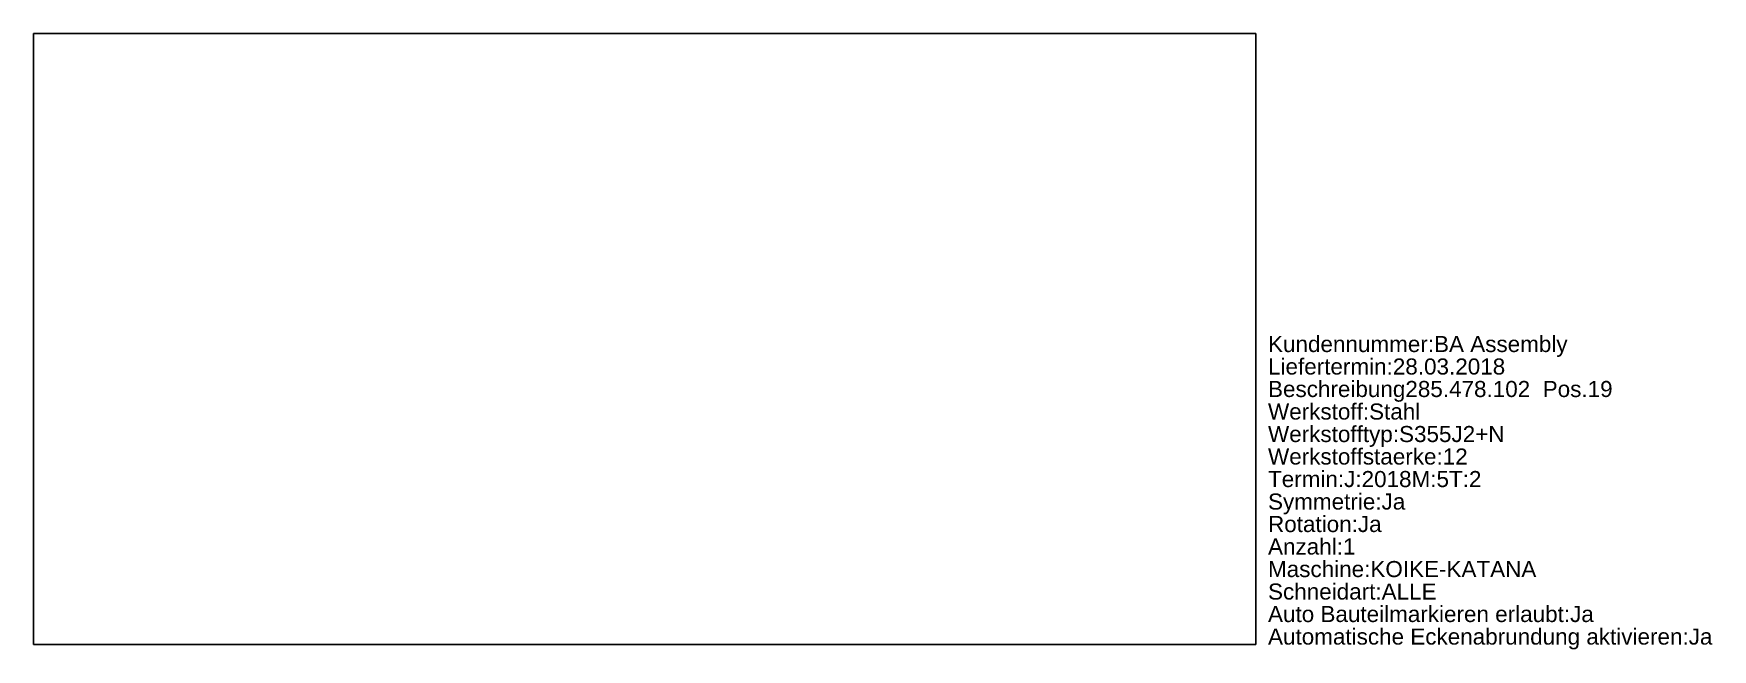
# Model space of a CAD drawing. Extents: x -137 to 138, y 449 to 550.
import ezdxf

# ---------------------------------------------------------------- set-up
doc = ezdxf.new("R2010")
doc.units = 0
doc.layers.add('Bemassung', color=7, linetype='CONTINUOUS')
doc.layers.add('Schneiden_Uhrzeiger', color=7, linetype='CONTINUOUS')
doc.styles.add('Bemaßung', font='', dxfattribs={"height": 10})
doc.styles.get('Bemaßung').set_extended_font_data('Arial')

msp = doc.modelspace()

# ---------------------------------------------------------------- linework, layer by layer
at = {"layer": 'Schneiden_Uhrzeiger', "color": 93, "linetype": 'CONTINUOUS'}
for p, q in [((-136.71, 549.94), (63.29, 549.94)), ((-136.71, 449.94), (-136.71, 549.94)), ((63.29, 549.94), (63.29, 449.94)), ((63.29, 449.94), (-136.71, 449.94))]:
    msp.add_line(p, q, dxfattribs=at)

# ---------------------------------------------------------------- texts
at = {"layer": 'Bemassung', "color": 7, "style": 'Bemaßung'}
for s, height, p in [('Kundennummer:BA Assembly', 2.6307, (65.29, 497.82)), ('Liefertermin:28.03.2018', 2.6307, (65.29, 494.14)), ('Beschreibung285.478.102  Pos.19', 2.6307, (65.29, 490.46)), ('Werkstoff:Stahl', 2.6307, (65.29, 486.77)), ('Werkstofftyp:S355J2+N', 2.6307, (65.29, 483.09)), ('Werkstoffstaerke:12', 2.6307, (65.29, 479.41)), ('Termin:J:2018M:5T:2', 2.6307, (65.29, 475.72)), ('Symmetrie:Ja', 2.6307, (65.29, 472.04)), ('Rotation:Ja', 2.6307, (65.29, 468.36)), ('Anzahl:1', 2.631, (65.29, 464.68)), ('Maschine:KOIKE-KATANA', 2.6307, (65.29, 460.99)), ('Schneidart:ALLE', 2.6307, (65.29, 457.31)), ('Auto Bauteilmarkieren erlaubt:Ja', 2.6307, (65.29, 453.63)), ('Automatische Eckenabrundung aktivieren:Ja', 2.6307, (65.29, 449.94))]:
    msp.add_text(s, height=height, dxfattribs=at).set_placement(p)

doc.saveas('drawing.dxf')
